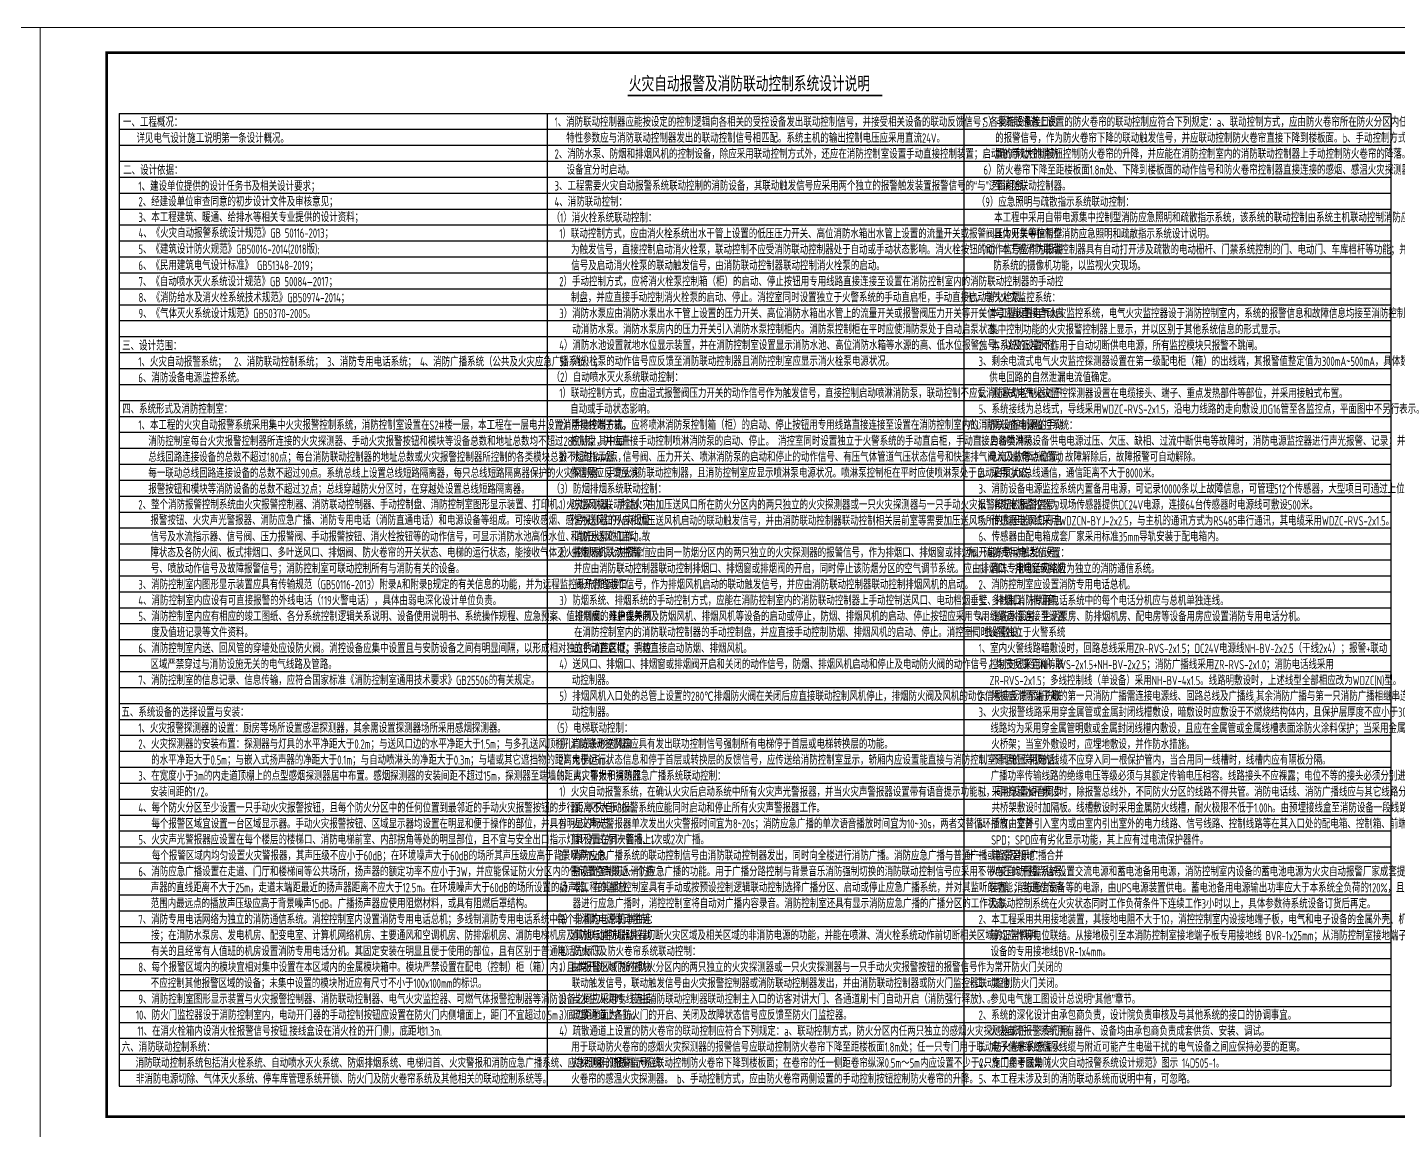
# Model space of a CAD drawing. Extents: x 3774419 to 4775970, y -926964 to 2266.
# Drawn here: x 4557894 to 4609446, y -629379 to -587899 of the extents above; entities that cross this region are included whole.
import ezdxf

# ---------------------------------------------------------------- set-up
doc = ezdxf.new("R2010")
doc.units = 0
doc.header["$LTSCALE"] = 1000
doc.header["$MEASUREMENT"] = 0
doc.layers.add('TEL_TEXT', color=7, linetype='CONTINUOUS')
doc.layers.add('图框', color=147, linetype='CONTINUOUS', lineweight=20)
doc.styles.add('-宋体', font='', dxfattribs={"width": 0.8})
doc.styles.add('TSSD_Dimension', font='Tssdeng.shx', dxfattribs={"width": 0.7, "bigfont": 'tssdchn.shx'})
doc.styles.get('-宋体').set_extended_font_data('SimSun')

msp = doc.modelspace()

# ---------------------------------------------------------------- linework, layer by layer
at = {"layer": 'TEL_TEXT'}
for p, q in [((4561349.9, -591129.7), (4561349.9, -627707.4)), ((4561349.9, -591129.7), (4609158.6, -591129.7)), ((4577432.7, -591129.7), (4577432.7, -627707.4)), ((4593100.7, -591129.7), (4593100.7, -627707.4)), ((4609158.6, -591129.7), (4609158.6, -627707.4)), ((4561349.9, -591729.3), (4609158.6, -591729.3)), ((4561349.9, -592328.9), (4609158.6, -592328.9)), ((4561349.9, -592928.6), (4609158.6, -592928.6)), ((4561349.9, -593528.2), (4609158.6, -593528.2)), ((4561349.9, -594127.8), (4609158.6, -594127.8)), ((4561349.9, -594727.5), (4609158.6, -594727.5)), ((4561349.9, -595327.1), (4609158.6, -595327.1)), ((4561349.9, -595926.7), (4609158.6, -595926.7)), ((4561349.9, -596526.4), (4609158.6, -596526.4)), ((4561349.9, -597126), (4609158.6, -597126)), ((4561349.9, -597725.6), (4609158.6, -597725.6)), ((4561349.9, -598325.3), (4609158.6, -598325.3)), ((4561349.9, -598924.9), (4609158.6, -598924.9)), ((4561349.9, -599524.6), (4609158.6, -599524.6)), ((4561349.9, -600124.2), (4609158.6, -600124.2)), ((4561349.9, -600723.8), (4609158.6, -600723.8)), ((4561349.9, -601323.5), (4609158.6, -601323.5)), ((4561349.9, -601923.1), (4609158.6, -601923.1)), ((4561349.9, -602522.7), (4609158.6, -602522.7)), ((4561349.9, -603122.4), (4609158.6, -603122.4)), ((4561349.9, -603722), (4609158.6, -603722)), ((4561349.9, -604321.6), (4609158.6, -604321.6)), ((4561349.9, -604921.3), (4609158.6, -604921.3)), ((4561349.9, -605520.9), (4609158.6, -605520.9)), ((4561349.9, -606120.6), (4609158.6, -606120.6)), ((4561349.9, -606720.2), (4609158.6, -606720.2)), ((4561349.9, -607319.8), (4609158.6, -607319.8)), ((4561349.9, -607919.5), (4609158.6, -607919.5)), ((4561349.9, -608519.1), (4609158.6, -608519.1)), ((4561349.9, -609118.7), (4609158.6, -609118.7)), ((4561349.9, -609718.4), (4609158.6, -609718.4)), ((4561349.9, -610318), (4609158.6, -610318)), ((4561349.9, -610917.6), (4609158.6, -610917.6)), ((4561349.9, -611517.3), (4609158.6, -611517.3)), ((4561349.9, -612116.9), (4609158.6, -612116.9)), ((4561349.9, -612716.5), (4609158.6, -612716.5)), ((4561349.9, -613316.2), (4609158.6, -613316.2)), ((4561349.9, -613915.8), (4609158.6, -613915.8)), ((4561349.9, -614515.5), (4609158.6, -614515.5)), ((4561349.9, -615115.1), (4609158.6, -615115.1)), ((4561349.9, -615714.7), (4609158.6, -615714.7)), ((4561349.9, -616314.4), (4609158.6, -616314.4)), ((4561349.9, -616914), (4609158.6, -616914)), ((4561349.9, -617513.6), (4609158.6, -617513.6)), ((4561349.9, -618113.3), (4609158.6, -618113.3)), ((4561349.9, -618712.9), (4609158.6, -618712.9)), ((4561349.9, -619312.5), (4609158.6, -619312.5)), ((4561349.9, -619912.2), (4609158.6, -619912.2)), ((4561349.9, -620511.8), (4609158.6, -620511.8)), ((4561349.9, -621111.5), (4609158.6, -621111.5)), ((4561349.9, -621711.1), (4609158.6, -621711.1)), ((4561349.9, -622310.7), (4609158.6, -622310.7)), ((4561349.9, -622910.4), (4609158.6, -622910.4)), ((4561349.9, -623510), (4609158.6, -623510)), ((4561349.9, -624109.6), (4609158.6, -624109.6)), ((4561349.9, -624709.3), (4609158.6, -624709.3)), ((4561349.9, -625308.9), (4609158.6, -625308.9)), ((4561349.9, -625908.5), (4609158.6, -625908.5)), ((4561349.9, -626508.2), (4609158.6, -626508.2)), ((4561349.9, -627107.8), (4609158.6, -627107.8)), ((4561349.9, -627707.4), (4609158.6, -627707.4))]:
    msp.add_line(p, q, dxfattribs=at)
at = {"layer": 'TEL_TEXT', "const_width": 70}
msp.add_lwpolyline([(4580466.4, -590456.9), (4590038.4, -590456.9)], dxfattribs=at)
at = {"layer": '图框'}
for points in [[(4498969.4, -587899.4), (4558369.2, -587899.4), (4558369.2, -629853.6), (4498969.4, -629853.6)], [(4558369.2, -587899.4), (4617769.1, -587899.4), (4617769.1, -629853.6), (4558369.2, -629853.6)]]:
    msp.add_lwpolyline(points, close=True, dxfattribs=at)
at = {"layer": '图框', "const_width": 100}
msp.add_lwpolyline([(4560869.2, -628853.6), (4616769.2, -628853.6), (4616769.2, -588853.6), (4560869.2, -588853.6)], close=True, dxfattribs=at)

# ---------------------------------------------------------------- texts
at = {"layer": 'TEL_TEXT', "width": 0.7}
for s, height, style, p in [('火灾自动报警及消防联动控制系统设计说明', 500, '-宋体', (4580503.5, -590253.2)), ('一、工程概况：', 350, 'TSSD_Dimension', (4561488.9, -591639.1)), ('1、消防联动控制器应能按设定的控制逻辑向各相关的受控设备发出联动控制信号，并接受相关设备的联动反馈信号；各受控设备接口的', 350, 'TSSD_Dimension', (4577715.2, -591634.7)), ('5）非疏散通道上设置的防火卷帘的联动控制应符合下列规定：a、联动控制方式，应由防火卷帘所在防火分区内任两只独立的火灾探测器', 350, 'TSSD_Dimension', (4593842.6, -591634.7)), ('详见电气设计施工说明第一条设计概况。', 350, 'TSSD_Dimension', (4561996.1, -592241.3)), ('特性参数应与消防联动控制器发出的联动控制信号相匹配。系统主机的输出控制电压应采用直流24V。', 350, 'TSSD_Dimension', (4578151.6, -592234.4)), ('的报警信号，作为防火卷帘下降的联动触发信号，并应联动控制防火卷帘直接下降到楼板面。b、手动控制方式，应由防火卷帘两侧设', 350, 'TSSD_Dimension', (4594279.7, -592234.4)), ('2、消防水泵、防烟和排烟风机的控制设备，除应采用联动控制方式外，还应在消防控制室设置手动直接控制装置；启动电流较大的消防', 350, 'TSSD_Dimension', (4577715.2, -592834)), ('置的手动控制按钮控制防火卷帘的升降，并应能在消防控制室内的消防联动控制器上手动控制防火卷帘的降落。', 350, 'TSSD_Dimension', (4594278.8, -592834)), ('二、设计依据：', 350, 'TSSD_Dimension', (4561495.5, -593442)), ('设备宜分时启动。', 350, 'TSSD_Dimension', (4578167, -593433.6)), ('6）防火卷帘下降至距楼板面1.8m处、下降到楼板面的动作信号和防火卷帘控制器直接连接的感烟、感温火灾探测器的报警信号，应反馈', 350, 'TSSD_Dimension', (4593843.2, -593433.6)), ('1、建设单位提供的设计任务书及相关设计要求；', 350, 'TSSD_Dimension', (4562069.4, -594045.5)), ('3、工程需要火灾自动报警系统联动控制的消防设备，其联动触发信号应采用两个独立的报警触发装置报警信号的“与”逻辑组合。', 350, 'TSSD_Dimension', (4577715.2, -594033.3)), ('至消防联动控制器。', 350, 'TSSD_Dimension', (4594249.8, -594033.3)), ('2、经建设单位审查同意的初步设计文件及审核意见；', 350, 'TSSD_Dimension', (4562069.4, -594627.5)), ('4、消防联动控制：', 350, 'TSSD_Dimension', (4577714.2, -594632.9)), ('（9）应急照明与疏散指示系统联动控制：', 350, 'TSSD_Dimension', (4593588.7, -594640.1)), ('3、本工程建筑、暖通、给排水等相关专业提供的设计资料；', 350, 'TSSD_Dimension', (4562069.4, -595214.5)), ('（1）消火栓系统联动控制：', 350, 'TSSD_Dimension', (4577604.8, -595232.5)), ('本工程中采用自带电源集中控制型消防应急照明和疏散指示系统，该系统的联动控制由系统主机联动控制消防应急照明配电箱工作状态。', 350, 'TSSD_Dimension', (4594242.4, -595225.7)), ('4、《火灾自动报警系统设计规范》GB 50116-2013；', 350, 'TSSD_Dimension', (4562073.4, -595806.8)), ('1）联动控制方式，应由消火栓系统出水干管上设置的低压压力开关、高位消防水箱出水管上设置的流量开关或报警阀压力开关等信号作', 350, 'TSSD_Dimension', (4577892.5, -595832.2)), ('具体见集中控制型消防应急照明和疏散指示系统设计说明。', 350, 'TSSD_Dimension', (4594235.1, -595835.1)), ('5、《建筑设计防火规范》GB50016-2014(2018版);', 350, 'TSSD_Dimension', (4562069.4, -596411.9)), ('   为触发信号，直接控制启动消火栓泵，联动控制不应受消防联动控制器处于自动或手动状态影响。消火栓按钮的动作信号应作为报警', 350, 'TSSD_Dimension', (4577886.8, -596431.8)), ('（10）本工程消防联动控制器具有自动打开涉及疏散的电动栅杆、门禁系统控制的门、电动门、车库档杆等功能；并还具有开启相关区域安', 350, 'TSSD_Dimension', (4593586.9, -596431.8)), ('6、《民用建筑电气设计标准》 GB51348-2019；', 350, 'TSSD_Dimension', (4562069, -597023.5)), ('   信号及启动消火栓泵的联动触发信号，由消防联动控制器联动控制消火栓泵的启动。', 350, 'TSSD_Dimension', (4577895.6, -597031.5)), ('防系统的摄像机功能，以监视火灾现场。', 350, 'TSSD_Dimension', (4594207.2, -597034.8)), ('7、《自动喷水灭火系统设计规范》GB 50084—2017；', 350, 'TSSD_Dimension', (4562073.4, -597632)), ('2）手动控制方式，应将消火栓泵控制箱（柜）的启动、停止按钮用专用线路直接连接至设置在消防控制室内的消防联动控制器的手动控', 350, 'TSSD_Dimension', (4577892.5, -597631.1)), ('8、《消防给水及消火栓系统技术规范》GB50974-2014；', 350, 'TSSD_Dimension', (4562073.4, -598231.7)), ('   制盘，并应直接手动控制消火栓泵的启动、停止。消控室同时设置独立于火警系统的手动直启柜，手动直接启动消火栓泵。', 350, 'TSSD_Dimension', (4577882.4, -598230.7)), ('七、电气火灾监控系统：', 350, 'TSSD_Dimension', (4593218.2, -598234.8)), ('9、《气体灭火系统设计规范》GB50370-2005。', 350, 'TSSD_Dimension', (4562073.4, -598831.3)), ('3）消防水泵应由消防水泵出水干管上设置的压力开关、高位消防水箱出水管上的流量开关或报警阀压力开关等开关信号应能直接自动启', 350, 'TSSD_Dimension', (4577892.5, -598830.4)), ('1、本工程设置电气火灾监控系统，电气火灾监控器设于消防控制室内，系统的报警信息和故障信息均接至消防控制室的图形显示装置或起', 350, 'TSSD_Dimension', (4593656.1, -598830.4)), ('        动消防水泵。消防水泵房内的压力开关引入消防水泵控制柜内。消防泵控制柜在平时应使消防泵处于自动启泵状态。', 350, 'TSSD_Dimension', (4577188.7, -599430)), ('集中控制功能的火灾报警控制器上显示，并以区别于其他系统信息的形式显示。', 350, 'TSSD_Dimension', (4594056.2, -599438.5)), ('三、设计范围：', 350, 'TSSD_Dimension', (4561455.6, -600043.9)), ('4）消防水池设置就地水位显示装置，并在消防控制室设置显示消防水池、高位消防水箱等水源的高、低水位报警信号，以及正常水位。', 350, 'TSSD_Dimension', (4577892.5, -600029.6)), (' 2、本系统的设置不作用于自动切断供电电源，所有监控模块只报警不跳闸。', 350, 'TSSD_Dimension', (4593514.7, -600038.1)), ('1、火灾自动报警系统；  2、消防联动控制系统； 3、消防专用电话系统； 4、消防广播系统（公共及火灾应急广播系统）；', 350, 'TSSD_Dimension', (4562065.8, -600647.9)), ('5）消火栓泵的动作信号应反馈至消防联动控制器且消防控制室应显示消火栓泵电源状况。', 350, 'TSSD_Dimension', (4577892.5, -600629.3)), ('3、剩余电流式电气火灾监控探测器设置在第一级配电柜（箱）的出线端，其报警值整定值为300mA~500mA，具体数据根据所监控', 350, 'TSSD_Dimension', (4593656.1, -600629.3)), ('6、消防设备电源监控系统。', 350, 'TSSD_Dimension', (4562065.8, -601247.5)), ('（2）自动喷水灭火系统联动控制：', 350, 'TSSD_Dimension', (4577604.8, -601228.9)), ('供电回路的自然泄漏电流值确定。', 350, 'TSSD_Dimension', (4594059.8, -601237.4)), ('1）联动控制方式，应由湿式报警阀压力开关的动作信号作为触发信号，直接控制启动喷淋消防泵，联动控制不应受消防联动控制器处于', 350, 'TSSD_Dimension', (4577892.5, -601828.5)), ('4、测温式电气火灾监控探测器设置在电缆接头、端子、重点发热部件等部位，并采用接触式布置。', 350, 'TSSD_Dimension', (4593656.1, -601837)), ('四、系统形式及消防控制室：', 350, 'TSSD_Dimension', (4561455.6, -602423.8)), ('   自动或手动状态影响。', 350, 'TSSD_Dimension', (4577857.1, -602428.2)), ('5、系统接线为总线式，导线采用WDZC-RVS-2x1.5，沿电力线路的走向敷设JDG16管至各监控点，平面图中不另行表示。', 350, 'TSSD_Dimension', (4593656.1, -602428.2)), ('1、本工程的火灾自动报警系统采用集中火灾报警控制系统，消防控制室设置在S2#楼一层，本工程在一层电井设置消防接线端子箱。', 350, 'TSSD_Dimension', (4562065.8, -603027.8)), ('2）手动控制方式，应将喷淋消防泵控制箱（柜）的启动、停止按钮用专用线路直接连接至设置在消防控制室内的消防联动控制器的手动', 350, 'TSSD_Dimension', (4577892.5, -603027.8)), ('八、消防设备电源监控系统：', 350, 'TSSD_Dimension', (4593233.6, -603031.9)), ('消防控制室每台火灾报警控制器所连接的火灾探测器、手动火灾报警按钮和模块等设备总数和地址总数均不超过2880点，其中每一', 350, 'TSSD_Dimension', (4562440.5, -603635.9)), ('   控制盘，并应直接手动控制喷淋消防泵的启动、停止。 消控室同时设置独立于火警系统的手动直启柜，手动直接启动喷淋泵。', 350, 'TSSD_Dimension', (4577874.8, -603627.4)), ('1、为各类消防设备供电电源过压、欠压、缺相、过流中断供电等故障时，消防电源监控器进行声光报警、记录；并显示被检测电源的电压、', 350, 'TSSD_Dimension', (4593656.1, -603627.4)), ('总线回路连接设备的总数不超过180点；每台消防联动控制器的地址总数或火灾报警控制器所控制的各类模块总数不超过1440点，', 350, 'TSSD_Dimension', (4562440.5, -604235.6)), ('3）水流指示器、信号阀、压力开关、喷淋消防泵的启动和停止的动作信号、有压气体管道气压状态信号和快速排气阀入口前电动阀的动', 350, 'TSSD_Dimension', (4577892.5, -604227.1)), ('电流及故障点位置；故障解除后，故障报警可自动解除。', 350, 'TSSD_Dimension', (4594039.7, -604227.1)), ('每一联动总线回路连接设备的总数不超过90点。系统总线上设置总线短路隔离器，每只总线短路隔离器保护的火灾探测器、手动火灾', 350, 'TSSD_Dimension', (4562440.5, -604835.2)), ('   作信号应反馈至消防联动控制器，且消防控制室应显示喷淋泵电源状况。喷淋泵控制柜在平时应使喷淋泵处于自动启泵状态。', 350, 'TSSD_Dimension', (4577852.7, -604826.7)), ('2、采用CAN总线通信，通信距离不大于8000米。', 350, 'TSSD_Dimension', (4593656.1, -604826.7)), ('报警按钮和模块等消防设备的总数不超过32点；总线穿越防火分区时，在穿越处设置总线短路隔离器。 ', 350, 'TSSD_Dimension', (4562440.5, -605434.9)), ('（3）防烟排烟系统联动控制：', 350, 'TSSD_Dimension', (4577604.8, -605426.4)), ('3、消防设备电源监控系统内置备用电源，可记录10000条以上故障信息，可管理512个传感器，大型项目可通过上位机扩展。', 350, 'TSSD_Dimension', (4593656.1, -605426.4)), ('2、整个消防报警控制系统由火灾报警控制器、消防联动控制器、手动控制盘、消防控制室图形显示装置、打印机、火灾探测器、手动火灾', 350, 'TSSD_Dimension', (4562065.8, -606021)), ('1）防烟风机联动控制：由加压送风口所在防火分区内的两只独立的火灾探测器或一只火灾探测器与一只手动火灾报警按钮的报警信号，', 350, 'TSSD_Dimension', (4577892.5, -606026)), ('4、消防电源监控器为现场传感器提供DC24V电源，连接64台传感器时电源线可敷设500米。', 350, 'TSSD_Dimension', (4593656.1, -606026)), ('报警按钮、火灾声光警报器、消防应急广播、消防专用电话（消防直通电话）和电源设备等组成。可接收感烟、感温探测器的火灾报警', 350, 'TSSD_Dimension', (4562519.7, -606607.4)), ('   作为送风口开启和加压送风机启动的联动触发信号，并由消防联动控制器联动控制相关层前室等需要加压送风场所的加压送风口开启', 350, 'TSSD_Dimension', (4577874.8, -606625.6)), ('5、传感器电源线采用WDZCN-BYJ-2x2.5，与主机的通讯方式为RS485串行通讯，其电缆采用WDZC-RVS-2x1.5。', 350, 'TSSD_Dimension', (4593656.1, -606625.6)), ('信号及水流指示器、信号阀、压力报警阀、手动报警按钮、消火栓按钮等的动作信号，可显示消防水池高低水位、消防水泵的工作、故 ', 350, 'TSSD_Dimension', (4562519.7, -607225.3)), ('   和加压送风机启动。', 350, 'TSSD_Dimension', (4577872.6, -607225.3)), ('6、传感器由配电箱成套厂家采用标准35mm导轨安装于配电箱内。', 350, 'TSSD_Dimension', (4593656.1, -607225.3)), ('障状态及各防火阀、板式排烟口、多叶送风口、排烟阀、防火卷帘的开关状态、电梯的运行状态，能接收气体灭火控制器的火灾报警信', 350, 'TSSD_Dimension', (4562519.7, -607824.9)), ('2）排烟风机联动控制：应由同一防烟分区内的两只独立的火灾探测器的报警信号，作为排烟口、排烟窗或排烟阀开启的联动触发信号，', 350, 'TSSD_Dimension', (4577892.5, -607824.9)), ('九、消防专用电话的设置：', 350, 'TSSD_Dimension', (4593233.6, -607829)), ('号、喷放动作信号及故障报警信号；消防控制室可联动控制所有与消防有关的设备。', 350, 'TSSD_Dimension', (4562535.9, -608424.5)), ('    并应由消防联动控制器联动控制排烟口、排烟窗或排烟阀的开启，同时停止该防烟分区的空气调节系统。应由排烟口、排烟窗或排烟', 350, 'TSSD_Dimension', (4577841.6, -608424.5)), ('1、消防专用电话网络应为独立的消防通信系统。', 350, 'TSSD_Dimension', (4593656.1, -608428.6)), ('3、消防控制室内图形显示装置应具有传输规范（GB50116-2013）附录A和附录B规定的有关信息的功能，并为远程监控系统预留接口。', 350, 'TSSD_Dimension', (4562065.8, -609024.2)), ('       阀开启的动作信号，作为排烟风机启动的联动触发信号，并应由消防联动控制器联动控制排烟风机的启动。', 350, 'TSSD_Dimension', (4577439.6, -609024.2)), ('2、消防控制室应设置消防专用电话总机。', 350, 'TSSD_Dimension', (4593656.1, -609028.3)), ('4、消防控制室内应设有可直接报警的外线电话（119火警电话），具体由弱电深化设计单位负责。', 350, 'TSSD_Dimension', (4562065.8, -609623.8)), ('3）防烟系统、排烟系统的手动控制方式，应能在消防控制室内的消防联动控制器上手动控制送风口、电动档烟垂壁、排烟口、排烟窗、', 350, 'TSSD_Dimension', (4577892.5, -609623.8)), ('3、多线制消防专用电话系统中的每个电话分机应与总机单独连线。', 350, 'TSSD_Dimension', (4593656.1, -609627.9)), ('5、消防控制室内应有相应的竣工图纸、各分系统控制逻辑关系说明、设备使用说明书、系统操作规程、应急预案、值班制度、维护保养制 ', 350, 'TSSD_Dimension', (4562065.8, -610223.4)), ('    排烟阀的开启或关闭及防烟风机、排烟风机等设备的启动或停止，防烟、排烟风机的启动、停止按钮应采用专用线路直接连接至设置', 350, 'TSSD_Dimension', (4577872.6, -610223.4)), ('4、消防水泵房、生活泵房、防排烟机房、配电房等设备用房应设置消防专用电话分机。', 350, 'TSSD_Dimension', (4593656.1, -610227.5)), ('度及值班记录等文件资料。', 350, 'TSSD_Dimension', (4562551.8, -610823.1)), ('    在消防控制室内的消防联动控制器的手动控制盘，并应直接手动控制防烟、排烟风机的启动、停止。消控室同时设置独立于火警系统', 350, 'TSSD_Dimension', (4577850.5, -610823.1)), ('十、线路敷设：', 350, 'TSSD_Dimension', (4593224.8, -610827.2)), ('6、消防控制室内送、回风管的穿墙处应设防火阀。消控设备应集中设置且与安防设备之间有明显间隔，以形成相对独立的消控区域；消控', 350, 'TSSD_Dimension', (4562065.8, -611422.7)), ('    的手动直启柜，手动直接启动防烟、排烟风机。', 350, 'TSSD_Dimension', (4577850.5, -611422.7)), ('1、室内火警线路暗敷设时，回路总线采用ZR-RVS-2x1.5；DC24V电源线NH-BV-2x2.5（干线2x4）；报警+联动', 350, 'TSSD_Dimension', (4593656.1, -611422.7)), ('区域严禁穿过与消防设施无关的电气线路及管路。', 350, 'TSSD_Dimension', (4562517, -612022.4)), ('4）送风口、排烟口、排烟窗或排烟阀开启和关闭的动作信号，防烟、排烟风机启动和停止及电动防火阀的动作信号，均应反馈至消防联', 350, 'TSSD_Dimension', (4577892.5, -612022.4)), ('   控制支线采用NH-RVS-2x1.5+NH-BV-2x2.5；消防广播线采用ZR-RVS-2x1.0；消防电话线采用', 350, 'TSSD_Dimension', (4593620.7, -612030.8)), ('7、消防控制室的信息记录、信息传输，应符合国家标准《消防控制室通用技术要求》GB25506的有关规定。', 350, 'TSSD_Dimension', (4562065.8, -612622)), ('   动控制器。', 350, 'TSSD_Dimension', (4577918.1, -612622)), ('   ZR-RVS-2x1.5；多线控制线（单设备）采用NH-BV-4x1.5。线路明敷设时，上述线型全部相应改为WDZC(N)型。', 350, 'TSSD_Dimension', (4593620.7, -612630.5)), ('5）排烟风机入口处的总管上设置的280℃排烟防火阀在关闭后应直接联动控制风机停止，排烟防火阀及风机的动作信号应反馈至消防联', 350, 'TSSD_Dimension', (4577892.5, -613221.6)), ('2、除接自消防端子箱的第一只消防广播需连接电源线、回路总线及广播线,其余消防广播与第一只消防广播相继串连即可。', 350, 'TSSD_Dimension', (4593656.1, -613221.6)), ('五、系统设备的选择设置与安装：', 350, 'TSSD_Dimension', (4561429.7, -613825.3)), ('   动控制器。', 350, 'TSSD_Dimension', (4577918.1, -613821.3)), ('3、火灾报警线路采用穿金属管或金属封闭线槽敷设，暗敷设时应敷设于不燃烧结构体内，且保护层厚度不应小于30mm，凡室内吊顶区域', 350, 'TSSD_Dimension', (4593656.1, -613821.3)), ('1、火灾报警探测器的设置：厨房等场所设置感温探测器，其余需设置探测器场所采用感烟探测器。', 350, 'TSSD_Dimension', (4562065.8, -614420.9)), ('（5）电梯联动控制：', 350, 'TSSD_Dimension', (4577604.8, -614420.9)), ('线路均为采用穿金属管明敷或金属封闭线槽内敷设，且应在金属管或金属线槽表面涂防火涂料保护；当采用金属桥架敷设时，应为专用防', 350, 'TSSD_Dimension', (4594101.2, -614429.4)), ('2、火灾探测器的安装布置：探测器与灯具的水平净距大于0.2m；与送风口边的水平净距大于1.5m；与多孔送风顶棚孔口或条形送风口', 350, 'TSSD_Dimension', (4562065.8, -615020.5)), ('1）消防联动控制器应具有发出联功控制信号强制所有电梯停于首层或电梯转换层的功能。 ', 350, 'TSSD_Dimension', (4577892.5, -615020.5)), ('火桥架；当室外敷设时，应埋地敷设，并作防水措施。 ', 350, 'TSSD_Dimension', (4594134.3, -615029)), ('的水平净距大于0.5m；与嵌入式扬声器的净距大于0.1m；与自动喷淋头的净距大于0.3m；与墙或其它遮挡物的距离大于0.5m。', 350, 'TSSD_Dimension', (4562551, -615620.2)), ('2）电梯运行状态信息和停于首层或转换层的反馈信号，应传送给消防控制室显示，轿厢内应设置能直接与消防控制室通话的专用电话。', 350, 'TSSD_Dimension', (4577892.5, -615620.2)), ('4、不同电压等级的线缆不应穿入同一根保护管内，当合用同一线槽时，线槽内应有隔板分隔。', 350, 'TSSD_Dimension', (4593656.1, -615620.2)), ('3、在宽度小于3m的内走道顶棚上的点型感烟探测器居中布置。感烟探测器的安装间距不超过15m，探测器至端墙的距离，不大于探测器', 350, 'TSSD_Dimension', (4562065.8, -616219.8)), ('（6）火灾警报和消防应急广播系统联动控制：', 350, 'TSSD_Dimension', (4577604.8, -616219.8)), ('广播功率传输线路的绝缘电压等级必须与其额定传输电压相容。线路接头不应裸露；电位不等的接头必须分别进行绝缘处理。 ', 350, 'TSSD_Dimension', (4594112.1, -616219.8)), ('安装间距的1/2。 ', 350, 'TSSD_Dimension', (4562520.1, -616819.4)), ('1）火灾自动报警系统，在确认火灾后启动系统中所有火灾声光警报器，并当火灾声警报器设置带有语音提示功能时，同时设置语音同步', 350, 'TSSD_Dimension', (4577892.5, -616819.4)), ('5、采用穿管水平敷设时，除报警总线外，不同防火分区的线路不得共管。消防电话线、消防广播线应与其它线路分管敷设，与其它消防线缆', 350, 'TSSD_Dimension', (4593656.1, -616819.4)), ('4、每个防火分区至少设置一只手动火灾报警按钮，且每个防火分区中的任何位置到最邻近的手动火灾报警按钮的步行距离不大于30m。', 350, 'TSSD_Dimension', (4562065.8, -617419.1)), ('   器；火灾自动报警系统应能同时启动和停止所有火灾声警报器工作。', 350, 'TSSD_Dimension', (4577874.8, -617419.1)), ('共桥架敷设时加隔板。线槽敷设时采用金属防火线槽，耐火极限不低于1.00h。由预埋接线盒至消防设备一段线路穿金属耐火波纹管。', 350, 'TSSD_Dimension', (4594140, -617419.1)), ('每个报警区域宜设置一台区域显示器。手动火灾报警按钮、区域显示器均设置在明显和便于操作的部位，并具有明显的标志。', 350, 'TSSD_Dimension', (4562556.5, -618018.7)), ('2）火灾声光警报器单次发出火灾警报时间宜为8~20s；消防应急广播的单次语音播放时间宜为10~30s，两者交替循环播放，交替', 350, 'TSSD_Dimension', (4577892.5, -618018.7)), ('6、所有由室外引入室内或由室内引出室外的电力线路、信号线路、控制线路等在其入口处的配电箱、控制箱、前端箱等的引入处均应装设', 350, 'TSSD_Dimension', (4593656.1, -618018.7)), ('5、火灾声光警报器应设置在每个楼层的楼梯口、消防电梯前室、内部拐角等处的明显部位，且不宜与安全出口指示灯具设置在同一面墙上。 ', 350, 'TSSD_Dimension', (4562065.8, -618618.3)), ('循环方式为1次警报、1次或2次广播。', 350, 'TSSD_Dimension', (4578349.9, -618618.3)), ('SPD；SPD应有劣化显示功能，其上应有过电流保护器件。', 350, 'TSSD_Dimension', (4594130.6, -618626.8)), ('每个报警区域内均匀设置火灾警报器，其声压级不应小于60dB；在环境噪声大于60dB的场所其声压级应高于背景噪声15dB。', 350, 'TSSD_Dimension', (4562574.5, -619218)), ('3）消防应急广播系统的联动控制信号由消防联动控制器发出，同时向全楼进行消防广播。消防应急广播与普通广播或背景音乐广播合并', 350, 'TSSD_Dimension', (4577892.5, -619218)), ('十一、电源及接地：', 350, 'TSSD_Dimension', (4593218.2, -619222.1)), ('6、消防应急广播设置在走道、门厅和楼梯间等公共场所，扬声器的额定功率不应小于3W，并应能保证防火分区内的任何部位到最近一个扬', 350, 'TSSD_Dimension', (4562065.8, -619817.6)), ('需设置强制切入消防应急广播的功能。用于广播分路控制与背景音乐消防强制切换的消防联动控制信号应采用不带电压的干接点信号。', 350, 'TSSD_Dimension', (4578339.7, -619817.6)), ('1、火灾自动报警系统设置交流电源和蓄电池备用电源，消防控制室内设备的蓄电池电源为火灾自动报警厂家成套提供。消防控制室图形显示', 350, 'TSSD_Dimension', (4593656.1, -619817.6)), ('声器的直线距离不大于25m，走道末端距最近的扬声器距离不应大于12.5m。在环境噪声大于60dB的场所设置的扬声器，在其播放', 350, 'TSSD_Dimension', (4562531.3, -620417.3)), ('4）本工程的消防控制室具有手动或按预设控制逻辑联动控制选择广播分区、启动或停止应急广播系统，并对其监听的功能；当通过传声', 350, 'TSSD_Dimension', (4577892.5, -620417.3)), ('装置、消防通信设备等的电源，由UPS电源装置供电。蓄电池备用电源输出功率应大于本系统全负荷的120%%%，且应保证火灾自动报警', 350, 'TSSD_Dimension', (4594057, -620425.7)), ('范围内最远点的播放声压级应高于背景噪声15dB。广播扬声器应使用阻燃材料，或具有阻燃后罩结构。', 350, 'TSSD_Dimension', (4562531.3, -621016.9)), ('   器进行应急广播时，消控控制室将自动对广播内容录音。消防控制室还具有显示消防应急广播的广播分区的工作状态。', 350, 'TSSD_Dimension', (4577946.8, -621016.9)), ('及联动控制系统在火灾状态同时工作负荷条件下连续工作3小时以上，具体参数待系统设备订货后再定。', 350, 'TSSD_Dimension', (4594079, -621025.4)), ('7、消防专用电话网络为独立的消防通信系统。消控控制室内设置消防专用电话总机；多线制消防专用电话系统中每个分机均与总机单独连', 350, 'TSSD_Dimension', (4562065.8, -621616.5)), ('（7）非消防电源联动控制：', 350, 'TSSD_Dimension', (4577604.8, -621616.5)), ('2、本工程采用共用接地装置，其接地电阻不大于1Ω，消控控制室内设接地端子板，电气和电子设备的金属外壳、机柜（架）及金属管（槽）', 350, 'TSSD_Dimension', (4593656.1, -621616.5)), ('接；在消防水泵房、发电机房、配变电室、计算机网络机房、主要通风和空调机房、防排烟机房、消防电梯机房及其他与消防联动控制', 350, 'TSSD_Dimension', (4562548.5, -622216.2)), ('消防联动控制器具有切断火灾区域及相关区域的非消防电源的功能，并能在喷淋、消火栓系统动作前切断相关区域的正常照明。', 350, 'TSSD_Dimension', (4578306.6, -622216.2)), ('等均应作等电位联结。从接地极引至本消防控制室接地端子板专用接地线 BVR-1x25mm；从消防控制室接地端子板引至各消控电子', 350, 'TSSD_Dimension', (4594107.7, -622224.7)), ('有关的且经常有人值班的机房设置消防专用电话分机。其固定安装在明显且便于使用的部位，且有区别于普通电话的标识。', 350, 'TSSD_Dimension', (4562548.5, -622815.8)), ('（8）防火门及防火卷帘系统联动控制：', 350, 'TSSD_Dimension', (4577604.8, -622815.8)), ('设备的专用接地线BVR-1x4mm。', 350, 'TSSD_Dimension', (4594107.7, -622824.3)), ('8、每个报警区域内的模块宜相对集中设置在本区域内的金属模块箱中。模块严禁设置在配电（控制）柜（箱）内，且本报警区域内的模块', 350, 'TSSD_Dimension', (4562065.8, -623415.4)), ('1）由常开防火门所在防火分区内的两只独立的火灾探测器或一只火灾探测器与一只手动火灾报警按钮的报警信号作为常开防火门关闭的', 350, 'TSSD_Dimension', (4577892.3, -623415.4)), ('不应控制其他报警区域的设备；未集中设置的模块附近应有尺寸不小于100x100mm的标识。', 350, 'TSSD_Dimension', (4562535.1, -624015.1)), ('  联动触发信号，联动触发信号由火灾报警控制器或消防联动控制器发出，并由消防联动控制器或防火门监控器联动控制防火门关闭。', 350, 'TSSD_Dimension', (4578063.7, -624015.1)), ('十二、其他：', 350, 'TSSD_Dimension', (4593218.2, -624019.2)), ('9、消防控制室图形显示装置与火灾报警控制器、消防联动控制器、电气火灾监控器、可燃气体报警控制器等消防设备之间应采用专线连接。 ', 350, 'TSSD_Dimension', (4562065.8, -624614.7)), ('2）当发生火灾时，应由消防联动控制器联动控制主入口的访客对讲大门、各通道刷卡门自动开启（消防强行释放）。', 350, 'TSSD_Dimension', (4577892.3, -624614.7)), ('1、参见电气施工图设计总说明“其他”章节。', 350, 'TSSD_Dimension', (4593656.1, -624614.7)), ('10、防火门监控器设于消防控制室内，电动开门器的手动控制按钮应设置在防火门内侧墙面上，距门不宜超过0.5m，底边距地面为1.3m。', 350, 'TSSD_Dimension', (4561974.9, -625214.3)), ('3）疏散通道上各防火门的开启、关闭及故障状态信号应反馈至防火门监控器。', 350, 'TSSD_Dimension', (4577892.3, -625214.3)), ('2、系统的深化设计由承包商负责，设计院负责审核及与其他系统的接口的协调事宜。', 350, 'TSSD_Dimension', (4593656.1, -625214.3)), ('11、在消火栓箱内设消火栓报警信号按钮.接线盒设在消火栓的开门侧，底距地1.3m.', 350, 'TSSD_Dimension', (4562027.1, -625814)), ('4）疏散通道上设置的防火卷帘的联动控制应符合下列规定：a、联动控制方式，防火分区内任两只独立的感烟火灾探测器或任一只专门用，', 350, 'TSSD_Dimension', (4577892.3, -625814)), ('火灾自动报警系统所有器件、设备均由承包商负责成套供货、安装、调试。', 350, 'TSSD_Dimension', (4594080, -625814)), ('六、消防联动控制系统：', 350, 'TSSD_Dimension', (4561440, -626417.7)), ('  用于联动防火卷帘的感烟火灾探测器的报警信号应联动控制防火卷帘下降至距楼板面1.8m处；任一只专门用于联动防火卷帘的感温火', 350, 'TSSD_Dimension', (4578044.1, -626413.6)), ('3、电子信息系统信号线缆与附近可能产生电磁干扰的电气设备之间应保持必要的距离。', 350, 'TSSD_Dimension', (4593656.1, -626413.6)), ('消防联动控制系统包括消火栓系统、自动喷水灭火系统、防烟排烟系统、电梯归首、火灾警报和消防应急广播系统、应急照明与疏散指示系统、', 350, 'TSSD_Dimension', (4561963.9, -627013.2)), ('  灾探测器的报警信号应联动控制防火卷帘下降到楼板面；在卷帘的任一侧距卷帘纵深0.5m～5m内应设置不少于2只专门用于联动防', 350, 'TSSD_Dimension', (4578044.1, -627013.2)), ('4、施工参考图集《火灾自动报警系统设计规范》图示 14D505-1。', 350, 'TSSD_Dimension', (4593656.1, -627013.2)), ('非消防电源切除、气体灭火系统、停车库管理系统开锁、防火门及防火卷帘系统及其他相关的联动控制系统等。', 350, 'TSSD_Dimension', (4561974.3, -627612.9)), ('  火卷帘的感温火灾探测器。 b、手动控制方式，应由防火卷帘两侧设置的手动控制按钮控制防火卷帘的升降。', 350, 'TSSD_Dimension', (4578044.1, -627612.9)), ('5、本工程未涉及到的消防联动系统而说明中有，可忽略。', 350, 'TSSD_Dimension', (4593656.1, -627612.9))]:
    msp.add_text(s, height=height, dxfattribs=dict(at, style=style)).set_placement(p)

doc.saveas('drawing.dxf')
